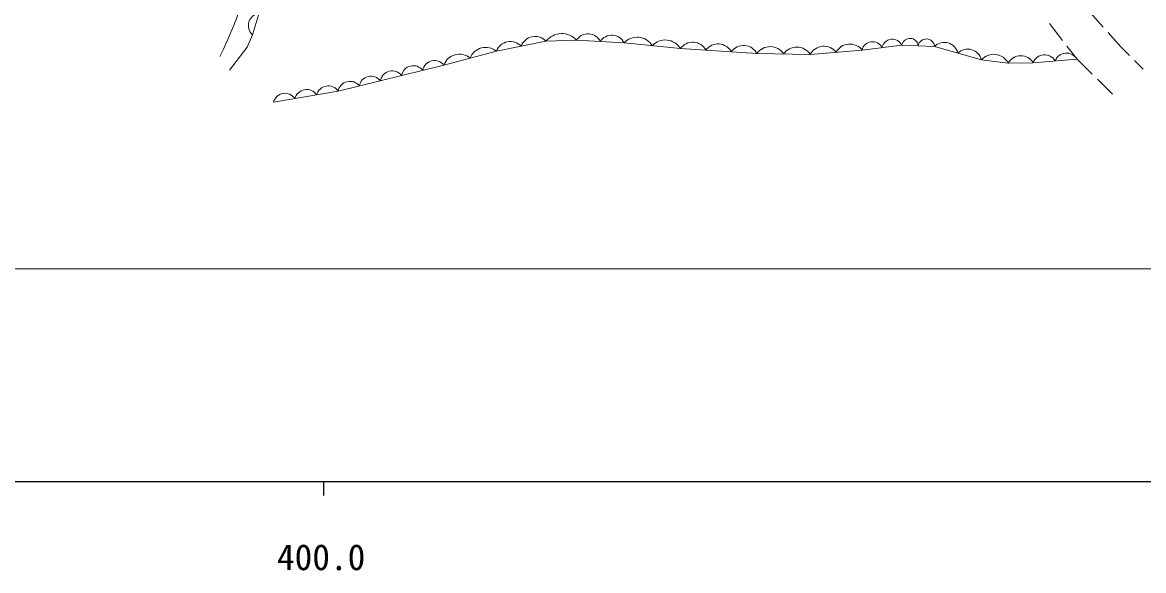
# Model space of a CAD drawing. Units: millimetres, scale not verified. Extents: x 40000 to 680000, y 20000 to 380000.
# Drawn here: x 446774 to 525856, y 198715 to 237375 of the extents above; entities that cross this region are included whole.
import ezdxf
from ezdxf.enums import TextEntityAlignment as Align

# ---------------------------------------------------------------- set-up
doc = ezdxf.new("R2010")
doc.units = ezdxf.units.MM
doc.header["$LTSCALE"] = 1000
for name, color, linetype, lineweight in [('M-STR-HTXT', 7, 'Continuous', 13), ('M-TTL-BAND', 7, 'Continuous', 25), ('M-WORK', 1, 'Continuous', 13)]:
    doc.layers.add(name, color=color, linetype=linetype, lineweight=lineweight)
doc.styles.add('ＭＳ ゴシック', font='')
doc.styles.get('ＭＳ ゴシック').set_extended_font_data('MS Gothic')

msp = doc.modelspace()

# ---------------------------------------------------------------- linework, layer by layer
at = {"layer": 'M-STR-HTXT'}
msp.add_line((64958, 220000), (542805, 220000), dxfattribs=at)
at = {"layer": 'M-TTL-BAND'}
for p, q in [((40000, 205000), (579000, 205000)), ((468000, 205000), (468000, 204000))]:
    msp.add_line(p, q, dxfattribs=at)
at = {"layer": 'M-WORK'}
for p, q in [((522107, 238061), (523017, 237040)), ((519218, 237288), (520135, 236101)), ((463000, 236507), (462631, 235637)), ((523350, 236667), (524260, 235647)), ((520441, 235705), (521161, 234773)), ((462631, 235637), (461384, 234012)), ((524260, 235647), (524867, 235040)), ((521161, 234773), (522238, 233721)), ((525220, 234687), (525827, 234080)), ((522596, 233371), (523673, 232318))]:
    msp.add_line(p, q, dxfattribs=at)
for points in [[(512312, 243250), (510420, 242924), (506418, 243685), (502219, 243881), (499772, 244142), (493018, 246165), (487406, 248024), (482121, 250472), (478792, 250667), (474453, 251385), (472724, 249297), (471451, 248188), (468841, 247046), (466655, 244990), (465023, 242282), (463914, 239541), (463000, 236507)], [(521161, 234773), (518072, 234534), (516310, 234512), (514418, 234730), (511112, 235687), (508806, 235774), (506000, 235426), (502345, 235121), (498582, 235186), (493188, 235534), (489207, 235926), (485857, 236122), (483704, 236056), (480202, 235339), (476504, 234367), (469043, 232525), (464475, 231742)]]:
    msp.add_lwpolyline(points, dxfattribs=at)
for centre, radius, start, end in [((463590, 237156), 878, 98.73043, 227.75808), ((484808, 235179), 1410, 41.93831, 141.5331), ((486668, 235620), 954, 25.06292, 148.24778), ((488343, 235522), 954, 25.06292, 148.24778), ((481188, 234981), 1049, 43.13311, 160.03372), ((482939, 235339), 1049, 43.13311, 160.03372), ((490129, 235082), 1250, 31.25048, 137.51436), ((492119, 234886), 1250, 31.25048, 137.51436), ((494051, 234916), 1062, 28.25098, 144.36624), ((495849, 234800), 1062, 28.25098, 144.36624), ((497647, 234684), 1062, 28.25098, 144.36624), ((499512, 234535), 1135, 33.03458, 144.97849), ((503308, 234609), 1090, 37.5473, 151.97998), ((505135, 234761), 1090, 37.5473, 151.97998), ((506732, 235265), 750, 26.52421, 167.61647), ((508135, 235439), 750, 26.52421, 167.61647), ((509379, 235669), 583, 6.00201, 169.67583), ((510532, 235626), 583, 6.00201, 169.67583), ((511802, 234976), 990, 13.53836, 134.17296), ((477597, 233968), 1164, 49.49334, 159.94954), ((479446, 234454), 1164, 49.49334, 159.94954), ((501394, 234502), 1135, 33.03458, 144.97849), ((513455, 234498), 990, 13.53836, 134.17296), ((515289, 233968), 1157, 28.0473, 138.83881), ((517198, 233997), 1026, 31.55576, 149.85887), ((518871, 234245), 850, 28.7396, 160.11952), ((520416, 234364), 850, 28.7396, 160.11952), ((474347, 233484), 841, 37.76762, 169.96398), ((475839, 233852), 841, 37.76762, 169.96398), ((471363, 232747), 841, 37.76762, 169.96398), ((472855, 233116), 841, 37.76762, 169.96398), ((466818, 231792), 847, 33.89687, 165.55828), ((468340, 232053), 847, 33.89687, 165.55828), ((469871, 232379), 841, 37.76762, 169.96398), ((465295, 231531), 847, 33.89687, 165.55828)]:
    msp.add_arc(centre, radius, start, end, dxfattribs=at)
msp.add_open_spline([(460699, 234965), (461089, 235784), (461196, 236009), (461482, 236694), (461771, 237386), (461935, 237775), (462167, 238488), (462449, 239352), (462416, 239896), (462754, 240740), (463206, 241867), (463534, 242480), (464223, 243480), (464919, 244491), (465372, 245021), (466235, 245895), (467127, 246799), (467709, 247219), (468671, 248048), (470037, 249227), (470798, 249893), (472217, 251007), (472961, 251591), (473205, 251783), (474140, 252480)], degree=3, knots=[0, 0, 0, 0, 1, 1, 1, 2, 2, 2, 3, 3, 3, 4, 4, 4, 5, 5, 5, 6, 6, 6, 7, 7, 7, 8, 8, 8, 8], dxfattribs=at)

# ---------------------------------------------------------------- texts
at = {"layer": 'M-TTL-BAND', "style": 'ＭＳ ゴシック'}
msp.add_text('400.0', height=1833, dxfattribs=at).set_placement((467844, 198195), align=Align.BOTTOM_CENTER)

doc.saveas('drawing.dxf')
